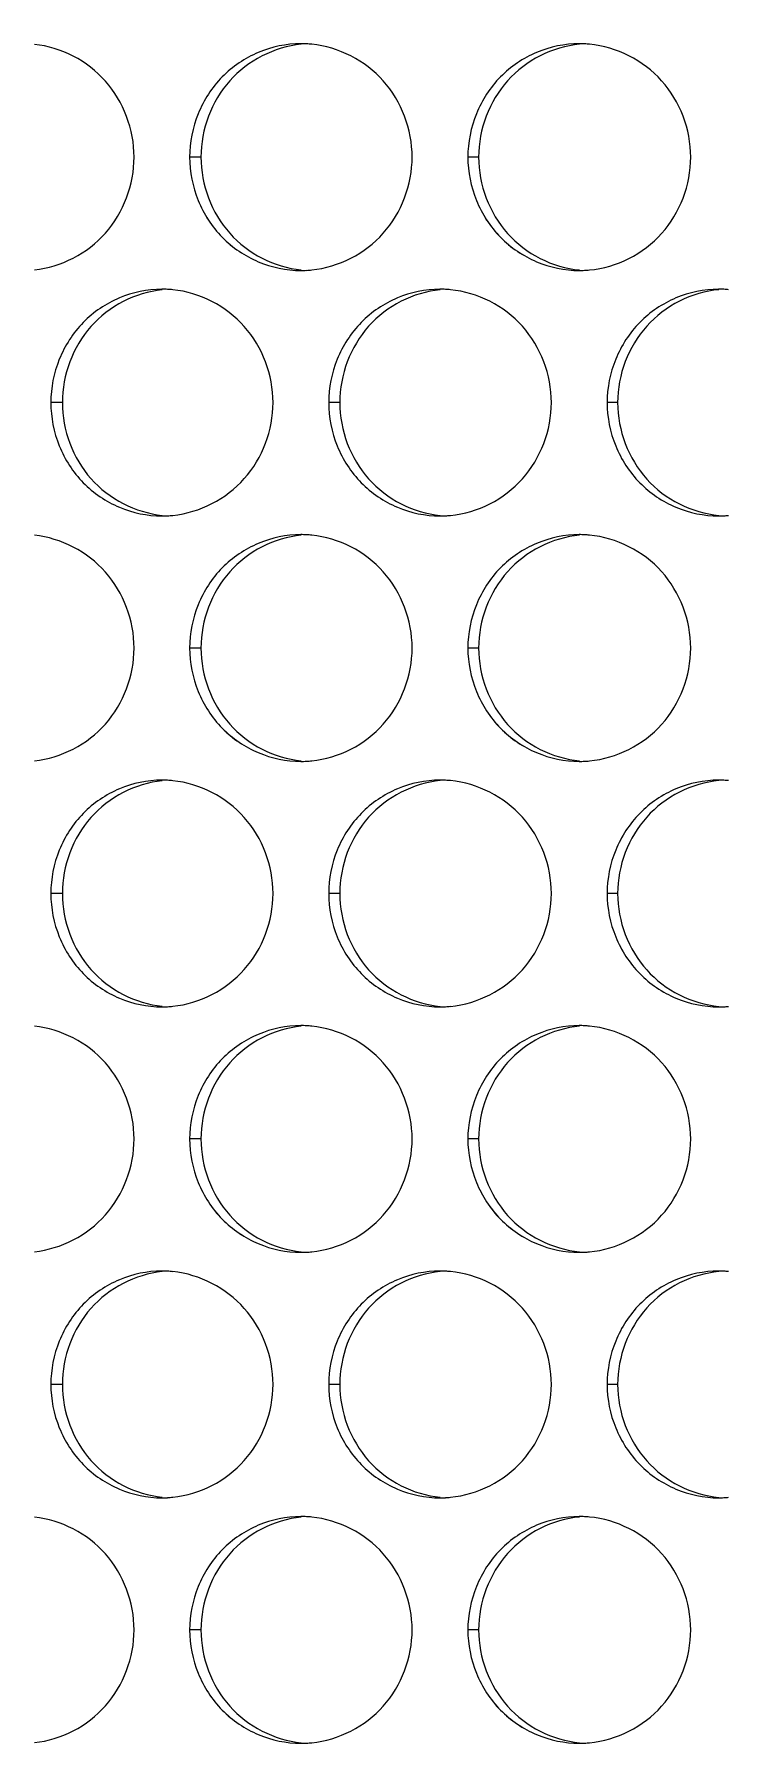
# Model space of a CAD drawing. Header units: millimetres. Extents: x 1177 to 4147, y 93 to 2194.
# Drawn here: x 1648.75 to 1667.14, y 1745.56 to 1791.03 of the extents above; entities that cross this region are included whole.
import ezdxf

# ---------------------------------------------------------------- set-up
doc = ezdxf.new("R2010")
doc.units = ezdxf.units.MM
doc.header["$LTSCALE"] = 0.1
doc.layers.get('0').update_dxf_attribs({"lineweight": 13})
doc.layers.add('标注', color=251, linetype='Continuous', lineweight=9)

msp = doc.modelspace()

# ---------------------------------------------------------------- linework, layer by layer
for radius, start, end in [(196.75, 204.56225, 43.01001), (177.334, 204.90538, 48.55999), (177.047, 204.9052, 48.6494), (168.077, 204.78787, 51.55568), (165.455, 204.70676, 52.44821)]:
    msp.add_arc((1812.49, 1686.895), radius, start, end)
at = {"layer": '标注'}
for p, q in [((1653.166, 1787.779), (1652.866, 1787.779)), ((1653.166, 1787.779), (1652.866, 1787.779)), ((1660.517, 1787.779), (1660.231, 1787.779)), ((1660.517, 1787.779), (1660.231, 1787.779)), ((1649.495, 1781.284), (1649.189, 1781.284)), ((1656.84, 1781.284), (1656.547, 1781.284)), ((1664.198, 1781.284), (1663.919, 1781.284)), ((1653.166, 1774.789), (1652.866, 1774.789)), ((1653.166, 1774.789), (1652.866, 1774.789)), ((1660.517, 1774.789), (1660.231, 1774.789)), ((1660.517, 1774.789), (1660.231, 1774.789)), ((1649.495, 1768.294), (1649.189, 1768.294)), ((1656.84, 1768.294), (1656.547, 1768.294)), ((1664.198, 1768.294), (1663.919, 1768.294)), ((1653.166, 1761.799), (1652.866, 1761.799)), ((1653.166, 1761.799), (1652.866, 1761.799)), ((1660.517, 1761.799), (1660.231, 1761.799)), ((1660.517, 1761.799), (1660.231, 1761.799)), ((1649.495, 1755.303), (1649.189, 1755.303)), ((1656.84, 1755.303), (1656.547, 1755.303)), ((1664.198, 1755.303), (1663.919, 1755.303)), ((1653.166, 1748.808), (1652.866, 1748.808)), ((1653.166, 1748.808), (1652.866, 1748.808)), ((1660.517, 1748.808), (1660.231, 1748.808)), ((1660.517, 1748.808), (1660.231, 1748.808))]:
    msp.add_line(p, q, dxfattribs=at)
for centre, radius, start, end in [((1655.81, 1788.021), 2.758, 86.9087, 89.9949), ((1655.81, 1788.021), 2.758, 86.9087, 89.9949), ((1655.807, 1787.972), 2.808, 84.085, 86.9091), ((1655.807, 1787.972), 2.808, 84.085, 86.9091), ((1663.181, 1788.012), 2.767, 87.065, 89.9954), ((1663.181, 1788.012), 2.767, 87.065, 89.9954), ((1663.178, 1787.965), 2.814, 84.382, 87.0654), ((1663.178, 1787.965), 2.814, 84.382, 87.0654), ((1655.81, 1787.538), 2.758, 270.0051, 273.0913), ((1655.81, 1787.538), 2.758, 270.0051, 273.0913), ((1655.807, 1787.587), 2.808, 273.0909, 275.915), ((1655.807, 1787.587), 2.808, 273.0909, 275.915), ((1663.181, 1787.547), 2.767, 270.0046, 272.935), ((1663.181, 1787.547), 2.767, 270.0046, 272.935), ((1663.178, 1787.594), 2.814, 272.9346, 275.618), ((1663.178, 1787.594), 2.814, 272.9346, 275.618), ((1652.13, 1781.53), 2.754, 86.83, 89.9946), ((1652.127, 1781.48), 2.804, 83.9356, 86.8305), ((1659.494, 1781.521), 2.763, 86.987, 89.9951), ((1659.491, 1781.473), 2.811, 84.2338, 86.9874), ((1666.871, 1781.513), 2.771, 87.1426, 89.9956), ((1666.869, 1781.467), 2.817, 84.5296, 87.143), ((1652.13, 1781.038), 2.754, 270.0054, 273.17), ((1652.127, 1781.088), 2.804, 273.1695, 276.0644), ((1659.494, 1781.047), 2.763, 270.0049, 273.013), ((1659.491, 1781.095), 2.811, 273.0126, 275.7662), ((1666.871, 1781.056), 2.771, 270.0044, 272.8574), ((1666.869, 1781.102), 2.817, 272.857, 275.4704), ((1655.81, 1775.031), 2.758, 86.9087, 89.9949), ((1655.81, 1775.031), 2.758, 86.9087, 89.9949), ((1655.807, 1774.981), 2.808, 84.085, 86.9091), ((1655.807, 1774.981), 2.808, 84.085, 86.9091), ((1663.181, 1775.022), 2.767, 87.065, 89.9954), ((1663.181, 1775.022), 2.767, 87.065, 89.9954), ((1663.178, 1774.975), 2.814, 84.382, 87.0654), ((1663.178, 1774.975), 2.814, 84.382, 87.0654), ((1655.81, 1774.547), 2.758, 270.0051, 273.0913), ((1655.81, 1774.547), 2.758, 270.0051, 273.0913), ((1655.807, 1774.597), 2.808, 273.0909, 275.915), ((1655.807, 1774.597), 2.808, 273.0909, 275.915), ((1663.181, 1774.556), 2.767, 270.0046, 272.935), ((1663.181, 1774.556), 2.767, 270.0046, 272.935), ((1663.178, 1774.603), 2.814, 272.9346, 275.618), ((1663.178, 1774.603), 2.814, 272.9346, 275.618), ((1652.13, 1768.54), 2.754, 86.83, 89.9946), ((1652.127, 1768.49), 2.804, 83.9356, 86.8305), ((1659.494, 1768.531), 2.763, 86.987, 89.9951), ((1659.491, 1768.483), 2.811, 84.2338, 86.9874), ((1666.871, 1768.522), 2.771, 87.1426, 89.9956), ((1666.869, 1768.476), 2.817, 84.5296, 87.143), ((1652.13, 1768.048), 2.754, 270.0054, 273.17), ((1652.127, 1768.098), 2.804, 273.1695, 276.0644), ((1659.494, 1768.057), 2.763, 270.0049, 273.013), ((1659.491, 1768.105), 2.811, 273.0126, 275.7662), ((1666.871, 1768.065), 2.771, 270.0044, 272.8574), ((1666.869, 1768.111), 2.817, 272.857, 275.4704), ((1655.81, 1762.04), 2.758, 86.9087, 89.9949), ((1655.81, 1762.04), 2.758, 86.9087, 89.9949), ((1655.807, 1761.991), 2.808, 84.085, 86.9091), ((1655.807, 1761.991), 2.808, 84.085, 86.9091), ((1663.181, 1762.031), 2.767, 87.065, 89.9954), ((1663.181, 1762.031), 2.767, 87.065, 89.9954), ((1663.178, 1761.984), 2.814, 84.382, 87.0654), ((1663.178, 1761.984), 2.814, 84.382, 87.0654), ((1655.81, 1761.557), 2.758, 270.0051, 273.0913), ((1655.81, 1761.557), 2.758, 270.0051, 273.0913), ((1655.807, 1761.606), 2.808, 273.0909, 275.915), ((1655.807, 1761.606), 2.808, 273.0909, 275.915), ((1663.181, 1761.566), 2.767, 270.0046, 272.935), ((1663.181, 1761.566), 2.767, 270.0046, 272.935), ((1663.178, 1761.613), 2.814, 272.9346, 275.618), ((1663.178, 1761.613), 2.814, 272.9346, 275.618), ((1652.13, 1755.55), 2.754, 86.83, 89.9946), ((1652.127, 1755.499), 2.804, 83.9356, 86.8305), ((1659.494, 1755.541), 2.763, 86.987, 89.9951), ((1659.491, 1755.492), 2.811, 84.2338, 86.9874), ((1666.871, 1755.532), 2.771, 87.1426, 89.9956), ((1666.869, 1755.486), 2.817, 84.5296, 87.143), ((1652.13, 1755.057), 2.754, 270.0054, 273.17), ((1652.127, 1755.108), 2.804, 273.1695, 276.0644), ((1659.494, 1755.066), 2.763, 270.0049, 273.013), ((1659.491, 1755.115), 2.811, 273.0126, 275.7662), ((1666.871, 1755.075), 2.771, 270.0044, 272.8574), ((1666.869, 1755.121), 2.817, 272.857, 275.4704), ((1655.81, 1749.05), 2.758, 86.9087, 89.9949), ((1655.81, 1749.05), 2.758, 86.9087, 89.9949), ((1655.807, 1749), 2.808, 84.085, 86.9091), ((1655.807, 1749), 2.808, 84.085, 86.9091), ((1663.181, 1749.041), 2.767, 87.065, 89.9954), ((1663.181, 1749.041), 2.767, 87.065, 89.9954), ((1663.178, 1748.994), 2.814, 84.382, 87.0654), ((1663.178, 1748.994), 2.814, 84.382, 87.0654), ((1655.81, 1748.567), 2.758, 270.0051, 273.0913), ((1655.81, 1748.567), 2.758, 270.0051, 273.0913), ((1655.807, 1748.616), 2.808, 273.0909, 275.915), ((1655.807, 1748.616), 2.808, 273.0909, 275.915), ((1663.181, 1748.575), 2.767, 270.0046, 272.935), ((1663.181, 1748.575), 2.767, 270.0046, 272.935), ((1663.178, 1748.623), 2.814, 272.9346, 275.618), ((1663.178, 1748.623), 2.814, 272.9346, 275.618)]:
    msp.add_arc(centre, radius, start, end, dxfattribs=at)
msp.add_spline([(2027.49, 1819.182), (1864.296, 1806.369), (1766.772, 1737.15), (1658.757, 1615.796), (1597.49, 1595.163)], degree=3, dxfattribs=at)
for points, knots in [([(1651.395, 1787.779), (1651.395, 1788.144), (1651.256, 1788.877), (1650.69, 1789.833), (1649.815, 1790.509), (1649.11, 1790.724), (1648.754, 1790.763)], [0, 0, 0, 0, 0.252265, 0.503165, 0.752101, 1, 1, 1, 1]), ([(1651.395, 1787.779), (1651.395, 1788.144), (1651.256, 1788.877), (1650.69, 1789.833), (1649.815, 1790.509), (1649.11, 1790.724), (1648.754, 1790.763)], [0, 0, 0, 0, 0.252265, 0.503165, 0.752101, 1, 1, 1, 1]), ([(1655.818, 1790.764), (1655.46, 1790.727), (1654.752, 1790.515), (1653.873, 1789.839), (1653.305, 1788.88), (1653.166, 1788.145), (1653.166, 1787.779)], [0, 0, 0, 0, 0.247878, 0.496764, 0.747659, 1, 1, 1, 1]), ([(1655.818, 1790.764), (1655.46, 1790.727), (1654.752, 1790.515), (1653.873, 1789.839), (1653.305, 1788.88), (1653.166, 1788.145), (1653.166, 1787.779)], [0, 0, 0, 0, 0.247878, 0.496764, 0.747659, 1, 1, 1, 1]), ([(1658.757, 1787.779), (1658.757, 1788.145), (1658.617, 1788.881), (1658.047, 1789.839), (1657.165, 1790.515), (1656.455, 1790.727), (1656.097, 1790.764)], [0, 0, 0, 0, 0.25207, 0.502874, 0.751892, 1, 1, 1, 1]), ([(1658.757, 1787.779), (1658.757, 1788.145), (1658.617, 1788.881), (1658.047, 1789.839), (1657.165, 1790.515), (1656.455, 1790.727), (1656.097, 1790.764)], [0, 0, 0, 0, 0.25207, 0.502874, 0.751892, 1, 1, 1, 1]), ([(1663.188, 1790.766), (1662.829, 1790.73), (1662.116, 1790.52), (1661.23, 1789.845), (1660.657, 1788.884), (1660.517, 1788.147), (1660.517, 1787.779)], [0, 0, 0, 0, 0.248078, 0.497046, 0.747849, 1, 1, 1, 1]), ([(1663.188, 1790.766), (1662.829, 1790.73), (1662.116, 1790.52), (1661.23, 1789.845), (1660.657, 1788.884), (1660.517, 1788.147), (1660.517, 1787.779)], [0, 0, 0, 0, 0.248078, 0.497046, 0.747849, 1, 1, 1, 1]), ([(1666.133, 1787.779), (1666.133, 1788.147), (1665.992, 1788.885), (1665.417, 1789.845), (1664.528, 1790.52), (1663.814, 1790.731), (1663.454, 1790.766)], [0, 0, 0, 0, 0.251882, 0.502594, 0.751694, 1, 1, 1, 1]), ([(1666.133, 1787.779), (1666.133, 1788.147), (1665.992, 1788.885), (1665.417, 1789.845), (1664.528, 1790.52), (1663.814, 1790.731), (1663.454, 1790.766)], [0, 0, 0, 0, 0.251882, 0.502594, 0.751694, 1, 1, 1, 1]), ([(1648.754, 1784.796), (1649.11, 1784.835), (1649.815, 1785.049), (1650.69, 1785.725), (1651.256, 1786.682), (1651.395, 1787.415), (1651.395, 1787.779)], [0, 0, 0, 0, 0.247899, 0.496835, 0.747735, 1, 1, 1, 1]), ([(1648.754, 1784.796), (1649.11, 1784.835), (1649.815, 1785.049), (1650.69, 1785.725), (1651.256, 1786.682), (1651.395, 1787.415), (1651.395, 1787.779)], [0, 0, 0, 0, 0.247899, 0.496835, 0.747735, 1, 1, 1, 1]), ([(1653.166, 1787.779), (1653.166, 1787.413), (1653.305, 1786.679), (1653.873, 1785.72), (1654.752, 1785.044), (1655.46, 1784.831), (1655.818, 1784.794)], [0, 0, 0, 0, 0.252341, 0.503236, 0.752122, 1, 1, 1, 1]), ([(1653.166, 1787.779), (1653.166, 1787.413), (1653.305, 1786.679), (1653.873, 1785.72), (1654.752, 1785.044), (1655.46, 1784.831), (1655.818, 1784.794)], [0, 0, 0, 0, 0.252341, 0.503236, 0.752122, 1, 1, 1, 1]), ([(1656.097, 1784.794), (1656.455, 1784.831), (1657.165, 1785.044), (1658.047, 1785.719), (1658.617, 1786.678), (1658.757, 1787.413), (1658.757, 1787.779)], [0, 0, 0, 0, 0.248108, 0.497126, 0.74793, 1, 1, 1, 1]), ([(1656.097, 1784.794), (1656.455, 1784.831), (1657.165, 1785.044), (1658.047, 1785.719), (1658.617, 1786.678), (1658.757, 1787.413), (1658.757, 1787.779)], [0, 0, 0, 0, 0.248108, 0.497126, 0.74793, 1, 1, 1, 1]), ([(1660.517, 1787.779), (1660.517, 1787.412), (1660.657, 1786.675), (1661.23, 1785.714), (1662.116, 1785.039), (1662.829, 1784.828), (1663.188, 1784.793)], [0, 0, 0, 0, 0.252151, 0.502954, 0.751922, 1, 1, 1, 1]), ([(1660.517, 1787.779), (1660.517, 1787.412), (1660.657, 1786.675), (1661.23, 1785.714), (1662.116, 1785.039), (1662.829, 1784.828), (1663.188, 1784.793)], [0, 0, 0, 0, 0.252151, 0.502954, 0.751922, 1, 1, 1, 1]), ([(1663.454, 1784.793), (1663.814, 1784.828), (1664.528, 1785.038), (1665.417, 1785.713), (1665.992, 1786.674), (1666.133, 1787.412), (1666.133, 1787.779)], [0, 0, 0, 0, 0.248306, 0.497406, 0.748118, 1, 1, 1, 1]), ([(1663.454, 1784.793), (1663.814, 1784.828), (1664.528, 1785.038), (1665.417, 1785.713), (1665.992, 1786.674), (1666.133, 1787.412), (1666.133, 1787.779)], [0, 0, 0, 0, 0.248306, 0.497406, 0.748118, 1, 1, 1, 1]), ([(1653.093, 1786.632), (1653.239, 1786.273), (1653.668, 1785.603), (1654.33, 1785.161), (1654.684, 1785.011)], [0, 0, 0, 0, 0.501671, 1, 1, 1, 1]), ([(1660.459, 1786.632), (1660.605, 1786.273), (1661.035, 1785.603), (1661.698, 1785.161), (1662.053, 1785.011)], [0, 0, 0, 0, 0.501492, 1, 1, 1, 1]), ([(1652.138, 1784.269), (1651.781, 1784.23), (1651.075, 1784.017), (1650.199, 1783.341), (1649.633, 1782.383), (1649.495, 1781.65), (1649.495, 1781.284)], [0, 0, 0, 0, 0.247774, 0.496618, 0.747561, 1, 1, 1, 1]), ([(1655.074, 1781.284), (1655.074, 1781.65), (1654.935, 1782.384), (1654.367, 1783.341), (1653.488, 1784.017), (1652.781, 1784.231), (1652.423, 1784.269)], [0, 0, 0, 0, 0.252166, 0.503018, 0.751995, 1, 1, 1, 1]), ([(1659.501, 1784.27), (1659.143, 1784.234), (1658.433, 1784.022), (1657.55, 1783.347), (1656.979, 1782.387), (1656.84, 1781.651), (1656.84, 1781.284)], [0, 0, 0, 0, 0.247979, 0.496907, 0.747755, 1, 1, 1, 1]), ([(1662.443, 1781.284), (1662.443, 1781.651), (1662.303, 1782.387), (1661.73, 1783.347), (1660.845, 1784.022), (1660.133, 1784.234), (1659.774, 1784.27)], [0, 0, 0, 0, 0.251975, 0.502732, 0.751792, 1, 1, 1, 1]), ([(1666.878, 1784.271), (1666.518, 1784.237), (1665.803, 1784.027), (1664.914, 1783.353), (1664.338, 1782.391), (1664.198, 1781.652), (1664.198, 1781.284)], [0, 0, 0, 0, 0.248174, 0.497183, 0.747941, 1, 1, 1, 1]), ([(1649.495, 1781.284), (1649.495, 1780.919), (1649.633, 1780.185), (1650.199, 1779.228), (1651.075, 1778.552), (1651.781, 1778.338), (1652.138, 1778.3)], [0, 0, 0, 0, 0.252439, 0.503382, 0.752226, 1, 1, 1, 1]), ([(1652.423, 1778.3), (1652.781, 1778.338), (1653.488, 1778.551), (1654.367, 1779.227), (1654.935, 1780.185), (1655.074, 1780.919), (1655.074, 1781.284)], [0, 0, 0, 0, 0.248005, 0.496982, 0.747834, 1, 1, 1, 1]), ([(1656.84, 1781.284), (1656.84, 1780.918), (1656.979, 1780.181), (1657.55, 1779.222), (1658.433, 1778.546), (1659.143, 1778.335), (1659.501, 1778.298)], [0, 0, 0, 0, 0.252245, 0.503093, 0.752021, 1, 1, 1, 1]), ([(1659.774, 1778.298), (1660.133, 1778.335), (1660.845, 1778.546), (1661.73, 1779.221), (1662.303, 1780.181), (1662.443, 1780.918), (1662.443, 1781.284)], [0, 0, 0, 0, 0.248208, 0.497268, 0.748025, 1, 1, 1, 1]), ([(1664.198, 1781.284), (1664.198, 1780.916), (1664.338, 1780.178), (1664.914, 1779.216), (1665.803, 1778.541), (1666.518, 1778.332), (1666.878, 1778.297)], [0, 0, 0, 0, 0.252059, 0.502817, 0.751826, 1, 1, 1, 1]), ([(1651.395, 1774.789), (1651.395, 1775.154), (1651.256, 1775.887), (1650.69, 1776.843), (1649.815, 1777.519), (1649.11, 1777.734), (1648.754, 1777.773)], [0, 0, 0, 0, 0.252265, 0.503165, 0.752101, 1, 1, 1, 1]), ([(1651.395, 1774.789), (1651.395, 1775.154), (1651.256, 1775.887), (1650.69, 1776.843), (1649.815, 1777.519), (1649.11, 1777.734), (1648.754, 1777.773)], [0, 0, 0, 0, 0.252265, 0.503165, 0.752101, 1, 1, 1, 1]), ([(1655.818, 1777.774), (1655.46, 1777.737), (1654.752, 1777.524), (1653.873, 1776.848), (1653.305, 1775.89), (1653.166, 1775.155), (1653.166, 1774.789)], [0, 0, 0, 0, 0.247878, 0.496764, 0.747659, 1, 1, 1, 1]), ([(1655.818, 1777.774), (1655.46, 1777.737), (1654.752, 1777.524), (1653.873, 1776.848), (1653.305, 1775.89), (1653.166, 1775.155), (1653.166, 1774.789)], [0, 0, 0, 0, 0.247878, 0.496764, 0.747659, 1, 1, 1, 1]), ([(1658.757, 1774.789), (1658.757, 1775.155), (1658.617, 1775.89), (1658.047, 1776.849), (1657.165, 1777.524), (1656.455, 1777.737), (1656.097, 1777.774)], [0, 0, 0, 0, 0.25207, 0.502874, 0.751892, 1, 1, 1, 1]), ([(1658.757, 1774.789), (1658.757, 1775.155), (1658.617, 1775.89), (1658.047, 1776.849), (1657.165, 1777.524), (1656.455, 1777.737), (1656.097, 1777.774)], [0, 0, 0, 0, 0.25207, 0.502874, 0.751892, 1, 1, 1, 1]), ([(1663.188, 1777.775), (1662.829, 1777.74), (1662.116, 1777.53), (1661.23, 1776.854), (1660.657, 1775.894), (1660.517, 1775.156), (1660.517, 1774.789)], [0, 0, 0, 0, 0.248078, 0.497046, 0.747849, 1, 1, 1, 1]), ([(1663.188, 1777.775), (1662.829, 1777.74), (1662.116, 1777.53), (1661.23, 1776.854), (1660.657, 1775.894), (1660.517, 1775.156), (1660.517, 1774.789)], [0, 0, 0, 0, 0.248078, 0.497046, 0.747849, 1, 1, 1, 1]), ([(1666.133, 1774.789), (1666.133, 1775.156), (1665.992, 1775.894), (1665.417, 1776.855), (1664.528, 1777.53), (1663.814, 1777.74), (1663.454, 1777.776)], [0, 0, 0, 0, 0.251882, 0.502594, 0.751694, 1, 1, 1, 1]), ([(1666.133, 1774.789), (1666.133, 1775.156), (1665.992, 1775.894), (1665.417, 1776.855), (1664.528, 1777.53), (1663.814, 1777.74), (1663.454, 1777.776)], [0, 0, 0, 0, 0.251882, 0.502594, 0.751694, 1, 1, 1, 1]), ([(1648.754, 1771.805), (1649.11, 1771.844), (1649.815, 1772.059), (1650.69, 1772.735), (1651.256, 1773.691), (1651.395, 1774.424), (1651.395, 1774.789)], [0, 0, 0, 0, 0.247899, 0.496835, 0.747735, 1, 1, 1, 1]), ([(1648.754, 1771.805), (1649.11, 1771.844), (1649.815, 1772.059), (1650.69, 1772.735), (1651.256, 1773.691), (1651.395, 1774.424), (1651.395, 1774.789)], [0, 0, 0, 0, 0.247899, 0.496835, 0.747735, 1, 1, 1, 1]), ([(1653.166, 1774.789), (1653.166, 1774.423), (1653.305, 1773.688), (1653.873, 1772.73), (1654.752, 1772.054), (1655.46, 1771.841), (1655.818, 1771.804)], [0, 0, 0, 0, 0.252341, 0.503236, 0.752122, 1, 1, 1, 1]), ([(1653.166, 1774.789), (1653.166, 1774.423), (1653.305, 1773.688), (1653.873, 1772.73), (1654.752, 1772.054), (1655.46, 1771.841), (1655.818, 1771.804)], [0, 0, 0, 0, 0.252341, 0.503236, 0.752122, 1, 1, 1, 1]), ([(1656.097, 1771.804), (1656.455, 1771.841), (1657.165, 1772.054), (1658.047, 1772.729), (1658.617, 1773.688), (1658.757, 1774.423), (1658.757, 1774.789)], [0, 0, 0, 0, 0.248108, 0.497126, 0.74793, 1, 1, 1, 1]), ([(1656.097, 1771.804), (1656.455, 1771.841), (1657.165, 1772.054), (1658.047, 1772.729), (1658.617, 1773.688), (1658.757, 1774.423), (1658.757, 1774.789)], [0, 0, 0, 0, 0.248108, 0.497126, 0.74793, 1, 1, 1, 1]), ([(1660.517, 1774.789), (1660.517, 1774.422), (1660.657, 1773.684), (1661.23, 1772.724), (1662.116, 1772.048), (1662.829, 1771.838), (1663.188, 1771.803)], [0, 0, 0, 0, 0.252151, 0.502954, 0.751922, 1, 1, 1, 1]), ([(1660.517, 1774.789), (1660.517, 1774.422), (1660.657, 1773.684), (1661.23, 1772.724), (1662.116, 1772.048), (1662.829, 1771.838), (1663.188, 1771.803)], [0, 0, 0, 0, 0.252151, 0.502954, 0.751922, 1, 1, 1, 1]), ([(1663.454, 1771.802), (1663.814, 1771.838), (1664.528, 1772.048), (1665.417, 1772.723), (1665.992, 1773.684), (1666.133, 1774.422), (1666.133, 1774.789)], [0, 0, 0, 0, 0.248306, 0.497406, 0.748118, 1, 1, 1, 1]), ([(1663.454, 1771.802), (1663.814, 1771.838), (1664.528, 1772.048), (1665.417, 1772.723), (1665.992, 1773.684), (1666.133, 1774.422), (1666.133, 1774.789)], [0, 0, 0, 0, 0.248306, 0.497406, 0.748118, 1, 1, 1, 1]), ([(1653.093, 1773.642), (1653.239, 1773.283), (1653.668, 1772.613), (1654.33, 1772.17), (1654.684, 1772.021)], [0, 0, 0, 0, 0.501671, 1, 1, 1, 1]), ([(1660.459, 1773.642), (1660.605, 1773.283), (1661.035, 1772.612), (1661.698, 1772.17), (1662.053, 1772.021)], [0, 0, 0, 0, 0.501492, 1, 1, 1, 1]), ([(1652.138, 1771.278), (1651.781, 1771.24), (1651.075, 1771.026), (1650.199, 1770.35), (1649.633, 1769.393), (1649.495, 1768.659), (1649.495, 1768.294)], [0, 0, 0, 0, 0.247774, 0.496618, 0.747561, 1, 1, 1, 1]), ([(1655.074, 1768.294), (1655.074, 1768.659), (1654.935, 1769.393), (1654.367, 1770.351), (1653.488, 1771.027), (1652.781, 1771.24), (1652.423, 1771.278)], [0, 0, 0, 0, 0.252166, 0.503018, 0.751995, 1, 1, 1, 1]), ([(1659.501, 1771.28), (1659.143, 1771.243), (1658.433, 1771.032), (1657.55, 1770.356), (1656.979, 1769.397), (1656.84, 1768.66), (1656.84, 1768.294)], [0, 0, 0, 0, 0.247979, 0.496907, 0.747755, 1, 1, 1, 1]), ([(1662.443, 1768.294), (1662.443, 1768.66), (1662.303, 1769.397), (1661.73, 1770.357), (1660.845, 1771.032), (1660.133, 1771.243), (1659.774, 1771.28)], [0, 0, 0, 0, 0.251975, 0.502732, 0.751792, 1, 1, 1, 1]), ([(1666.878, 1771.281), (1666.518, 1771.246), (1665.803, 1771.037), (1664.914, 1770.362), (1664.338, 1769.4), (1664.198, 1768.662), (1664.198, 1768.294)], [0, 0, 0, 0, 0.248174, 0.497183, 0.747941, 1, 1, 1, 1]), ([(1649.495, 1768.294), (1649.495, 1767.928), (1649.633, 1767.195), (1650.199, 1766.237), (1651.075, 1765.561), (1651.781, 1765.348), (1652.138, 1765.309)], [0, 0, 0, 0, 0.252439, 0.503382, 0.752226, 1, 1, 1, 1]), ([(1652.423, 1765.309), (1652.781, 1765.347), (1653.488, 1765.561), (1654.367, 1766.237), (1654.935, 1767.194), (1655.074, 1767.928), (1655.074, 1768.294)], [0, 0, 0, 0, 0.248005, 0.496982, 0.747834, 1, 1, 1, 1]), ([(1656.84, 1768.294), (1656.84, 1767.927), (1656.979, 1767.191), (1657.55, 1766.231), (1658.433, 1765.556), (1659.143, 1765.344), (1659.501, 1765.308)], [0, 0, 0, 0, 0.252245, 0.503093, 0.752021, 1, 1, 1, 1]), ([(1659.774, 1765.308), (1660.133, 1765.344), (1660.845, 1765.556), (1661.73, 1766.231), (1662.303, 1767.191), (1662.443, 1767.927), (1662.443, 1768.294)], [0, 0, 0, 0, 0.248208, 0.497268, 0.748025, 1, 1, 1, 1]), ([(1664.198, 1768.294), (1664.198, 1767.926), (1664.338, 1767.187), (1664.914, 1766.225), (1665.803, 1765.551), (1666.518, 1765.341), (1666.878, 1765.307)], [0, 0, 0, 0, 0.252059, 0.502817, 0.751826, 1, 1, 1, 1]), ([(1651.395, 1761.799), (1651.395, 1762.163), (1651.256, 1762.896), (1650.69, 1763.853), (1649.815, 1764.529), (1649.11, 1764.743), (1648.754, 1764.782)], [0, 0, 0, 0, 0.252265, 0.503165, 0.752101, 1, 1, 1, 1]), ([(1651.395, 1761.799), (1651.395, 1762.163), (1651.256, 1762.896), (1650.69, 1763.853), (1649.815, 1764.529), (1649.11, 1764.743), (1648.754, 1764.782)], [0, 0, 0, 0, 0.252265, 0.503165, 0.752101, 1, 1, 1, 1]), ([(1655.818, 1764.784), (1655.46, 1764.747), (1654.752, 1764.534), (1653.873, 1763.858), (1653.305, 1762.899), (1653.166, 1762.165), (1653.166, 1761.799)], [0, 0, 0, 0, 0.247878, 0.496764, 0.747659, 1, 1, 1, 1]), ([(1655.818, 1764.784), (1655.46, 1764.747), (1654.752, 1764.534), (1653.873, 1763.858), (1653.305, 1762.899), (1653.166, 1762.165), (1653.166, 1761.799)], [0, 0, 0, 0, 0.247878, 0.496764, 0.747659, 1, 1, 1, 1]), ([(1658.757, 1761.799), (1658.757, 1762.165), (1658.617, 1762.9), (1658.047, 1763.859), (1657.165, 1764.534), (1656.455, 1764.747), (1656.097, 1764.784)], [0, 0, 0, 0, 0.25207, 0.502874, 0.751892, 1, 1, 1, 1]), ([(1658.757, 1761.799), (1658.757, 1762.165), (1658.617, 1762.9), (1658.047, 1763.859), (1657.165, 1764.534), (1656.455, 1764.747), (1656.097, 1764.784)], [0, 0, 0, 0, 0.25207, 0.502874, 0.751892, 1, 1, 1, 1]), ([(1663.188, 1764.785), (1662.829, 1764.75), (1662.116, 1764.539), (1661.23, 1763.864), (1660.657, 1762.903), (1660.517, 1762.166), (1660.517, 1761.799)], [0, 0, 0, 0, 0.248078, 0.497046, 0.747849, 1, 1, 1, 1]), ([(1663.188, 1764.785), (1662.829, 1764.75), (1662.116, 1764.539), (1661.23, 1763.864), (1660.657, 1762.903), (1660.517, 1762.166), (1660.517, 1761.799)], [0, 0, 0, 0, 0.248078, 0.497046, 0.747849, 1, 1, 1, 1]), ([(1666.133, 1761.799), (1666.133, 1762.166), (1665.992, 1762.904), (1665.417, 1763.865), (1664.528, 1764.54), (1663.814, 1764.75), (1663.454, 1764.785)], [0, 0, 0, 0, 0.251882, 0.502594, 0.751694, 1, 1, 1, 1]), ([(1666.133, 1761.799), (1666.133, 1762.166), (1665.992, 1762.904), (1665.417, 1763.865), (1664.528, 1764.54), (1663.814, 1764.75), (1663.454, 1764.785)], [0, 0, 0, 0, 0.251882, 0.502594, 0.751694, 1, 1, 1, 1]), ([(1648.754, 1758.815), (1649.11, 1758.854), (1649.815, 1759.069), (1650.69, 1759.745), (1651.256, 1760.701), (1651.395, 1761.434), (1651.395, 1761.799)], [0, 0, 0, 0, 0.247899, 0.496835, 0.747735, 1, 1, 1, 1]), ([(1648.754, 1758.815), (1649.11, 1758.854), (1649.815, 1759.069), (1650.69, 1759.745), (1651.256, 1760.701), (1651.395, 1761.434), (1651.395, 1761.799)], [0, 0, 0, 0, 0.247899, 0.496835, 0.747735, 1, 1, 1, 1]), ([(1653.166, 1761.799), (1653.166, 1761.433), (1653.305, 1760.698), (1653.873, 1759.739), (1654.752, 1759.063), (1655.46, 1758.851), (1655.818, 1758.814)], [0, 0, 0, 0, 0.252341, 0.503236, 0.752122, 1, 1, 1, 1]), ([(1653.166, 1761.799), (1653.166, 1761.433), (1653.305, 1760.698), (1653.873, 1759.739), (1654.752, 1759.063), (1655.46, 1758.851), (1655.818, 1758.814)], [0, 0, 0, 0, 0.252341, 0.503236, 0.752122, 1, 1, 1, 1]), ([(1656.097, 1758.813), (1656.455, 1758.851), (1657.165, 1759.063), (1658.047, 1759.739), (1658.617, 1760.697), (1658.757, 1761.433), (1658.757, 1761.799)], [0, 0, 0, 0, 0.248108, 0.497126, 0.74793, 1, 1, 1, 1]), ([(1656.097, 1758.813), (1656.455, 1758.851), (1657.165, 1759.063), (1658.047, 1759.739), (1658.617, 1760.697), (1658.757, 1761.433), (1658.757, 1761.799)], [0, 0, 0, 0, 0.248108, 0.497126, 0.74793, 1, 1, 1, 1]), ([(1660.517, 1761.799), (1660.517, 1761.431), (1660.657, 1760.694), (1661.23, 1759.733), (1662.116, 1759.058), (1662.829, 1758.848), (1663.188, 1758.812)], [0, 0, 0, 0, 0.252151, 0.502954, 0.751922, 1, 1, 1, 1]), ([(1660.517, 1761.799), (1660.517, 1761.431), (1660.657, 1760.694), (1661.23, 1759.733), (1662.116, 1759.058), (1662.829, 1758.848), (1663.188, 1758.812)], [0, 0, 0, 0, 0.252151, 0.502954, 0.751922, 1, 1, 1, 1]), ([(1663.454, 1758.812), (1663.814, 1758.847), (1664.528, 1759.058), (1665.417, 1759.733), (1665.992, 1760.693), (1666.133, 1761.431), (1666.133, 1761.799)], [0, 0, 0, 0, 0.248306, 0.497406, 0.748118, 1, 1, 1, 1]), ([(1663.454, 1758.812), (1663.814, 1758.847), (1664.528, 1759.058), (1665.417, 1759.733), (1665.992, 1760.693), (1666.133, 1761.431), (1666.133, 1761.799)], [0, 0, 0, 0, 0.248306, 0.497406, 0.748118, 1, 1, 1, 1]), ([(1653.093, 1760.651), (1653.239, 1760.292), (1653.668, 1759.622), (1654.33, 1759.18), (1654.684, 1759.03)], [0, 0, 0, 0, 0.501671, 1, 1, 1, 1]), ([(1660.459, 1760.651), (1660.605, 1760.292), (1661.035, 1759.622), (1661.698, 1759.18), (1662.053, 1759.03)], [0, 0, 0, 0, 0.501492, 1, 1, 1, 1]), ([(1652.138, 1758.288), (1651.781, 1758.25), (1651.075, 1758.036), (1650.199, 1757.36), (1649.633, 1756.402), (1649.495, 1755.669), (1649.495, 1755.303)], [0, 0, 0, 0, 0.247774, 0.496618, 0.747561, 1, 1, 1, 1]), ([(1655.074, 1755.303), (1655.074, 1755.669), (1654.935, 1756.403), (1654.367, 1757.36), (1653.488, 1758.036), (1652.781, 1758.25), (1652.423, 1758.288)], [0, 0, 0, 0, 0.252166, 0.503018, 0.751995, 1, 1, 1, 1]), ([(1659.501, 1758.289), (1659.143, 1758.253), (1658.433, 1758.041), (1657.55, 1757.366), (1656.979, 1756.406), (1656.84, 1755.67), (1656.84, 1755.303)], [0, 0, 0, 0, 0.247979, 0.496907, 0.747755, 1, 1, 1, 1]), ([(1662.443, 1755.303), (1662.443, 1755.67), (1662.303, 1756.407), (1661.73, 1757.366), (1660.845, 1758.042), (1660.133, 1758.253), (1659.774, 1758.289)], [0, 0, 0, 0, 0.251975, 0.502732, 0.751792, 1, 1, 1, 1]), ([(1666.878, 1758.291), (1666.518, 1758.256), (1665.803, 1758.047), (1664.914, 1757.372), (1664.338, 1756.41), (1664.198, 1755.671), (1664.198, 1755.303)], [0, 0, 0, 0, 0.248174, 0.497183, 0.747941, 1, 1, 1, 1]), ([(1649.495, 1755.303), (1649.495, 1754.938), (1649.633, 1754.205), (1650.199, 1753.247), (1651.075, 1752.571), (1651.781, 1752.357), (1652.138, 1752.319)], [0, 0, 0, 0, 0.252439, 0.503382, 0.752226, 1, 1, 1, 1]), ([(1652.423, 1752.319), (1652.781, 1752.357), (1653.488, 1752.571), (1654.367, 1753.246), (1654.935, 1754.204), (1655.074, 1754.938), (1655.074, 1755.303)], [0, 0, 0, 0, 0.248005, 0.496982, 0.747834, 1, 1, 1, 1]), ([(1656.84, 1755.303), (1656.84, 1754.937), (1656.979, 1754.201), (1657.55, 1753.241), (1658.433, 1752.566), (1659.143, 1752.354), (1659.501, 1752.318)], [0, 0, 0, 0, 0.252245, 0.503093, 0.752021, 1, 1, 1, 1]), ([(1659.774, 1752.318), (1660.133, 1752.354), (1660.845, 1752.565), (1661.73, 1753.24), (1662.303, 1754.2), (1662.443, 1754.937), (1662.443, 1755.303)], [0, 0, 0, 0, 0.248208, 0.497268, 0.748025, 1, 1, 1, 1]), ([(1664.198, 1755.303), (1664.198, 1754.936), (1664.338, 1754.197), (1664.914, 1753.235), (1665.803, 1752.56), (1666.518, 1752.351), (1666.878, 1752.316)], [0, 0, 0, 0, 0.252059, 0.502817, 0.751826, 1, 1, 1, 1]), ([(1651.395, 1748.808), (1651.395, 1749.173), (1651.256, 1749.906), (1650.69, 1750.862), (1649.815, 1751.538), (1649.11, 1751.753), (1648.754, 1751.792)], [0, 0, 0, 0, 0.252265, 0.503165, 0.752101, 1, 1, 1, 1]), ([(1651.395, 1748.808), (1651.395, 1749.173), (1651.256, 1749.906), (1650.69, 1750.862), (1649.815, 1751.538), (1649.11, 1751.753), (1648.754, 1751.792)], [0, 0, 0, 0, 0.252265, 0.503165, 0.752101, 1, 1, 1, 1]), ([(1655.818, 1751.793), (1655.46, 1751.756), (1654.752, 1751.543), (1653.873, 1750.868), (1653.305, 1749.909), (1653.166, 1749.174), (1653.166, 1748.808)], [0, 0, 0, 0, 0.247878, 0.496764, 0.747659, 1, 1, 1, 1]), ([(1655.818, 1751.793), (1655.46, 1751.756), (1654.752, 1751.543), (1653.873, 1750.868), (1653.305, 1749.909), (1653.166, 1749.174), (1653.166, 1748.808)], [0, 0, 0, 0, 0.247878, 0.496764, 0.747659, 1, 1, 1, 1]), ([(1658.757, 1748.808), (1658.757, 1749.174), (1658.617, 1749.91), (1658.047, 1750.868), (1657.165, 1751.544), (1656.455, 1751.756), (1656.097, 1751.793)], [0, 0, 0, 0, 0.25207, 0.502874, 0.751892, 1, 1, 1, 1]), ([(1658.757, 1748.808), (1658.757, 1749.174), (1658.617, 1749.91), (1658.047, 1750.868), (1657.165, 1751.544), (1656.455, 1751.756), (1656.097, 1751.793)], [0, 0, 0, 0, 0.25207, 0.502874, 0.751892, 1, 1, 1, 1]), ([(1663.188, 1751.795), (1662.829, 1751.759), (1662.116, 1751.549), (1661.23, 1750.874), (1660.657, 1749.913), (1660.517, 1749.175), (1660.517, 1748.808)], [0, 0, 0, 0, 0.248078, 0.497046, 0.747849, 1, 1, 1, 1]), ([(1663.188, 1751.795), (1662.829, 1751.759), (1662.116, 1751.549), (1661.23, 1750.874), (1660.657, 1749.913), (1660.517, 1749.175), (1660.517, 1748.808)], [0, 0, 0, 0, 0.248078, 0.497046, 0.747849, 1, 1, 1, 1]), ([(1666.133, 1748.808), (1666.133, 1749.175), (1665.992, 1749.913), (1665.417, 1750.874), (1664.528, 1751.549), (1663.814, 1751.759), (1663.454, 1751.795)], [0, 0, 0, 0, 0.251882, 0.502594, 0.751694, 1, 1, 1, 1]), ([(1666.133, 1748.808), (1666.133, 1749.175), (1665.992, 1749.913), (1665.417, 1750.874), (1664.528, 1751.549), (1663.814, 1751.759), (1663.454, 1751.795)], [0, 0, 0, 0, 0.251882, 0.502594, 0.751694, 1, 1, 1, 1]), ([(1648.754, 1745.825), (1649.11, 1745.863), (1649.815, 1746.078), (1650.69, 1746.754), (1651.256, 1747.711), (1651.395, 1748.443), (1651.395, 1748.808)], [0, 0, 0, 0, 0.247899, 0.496835, 0.747735, 1, 1, 1, 1]), ([(1648.754, 1745.825), (1649.11, 1745.863), (1649.815, 1746.078), (1650.69, 1746.754), (1651.256, 1747.711), (1651.395, 1748.443), (1651.395, 1748.808)], [0, 0, 0, 0, 0.247899, 0.496835, 0.747735, 1, 1, 1, 1]), ([(1653.166, 1748.808), (1653.166, 1748.442), (1653.305, 1747.707), (1653.873, 1746.749), (1654.752, 1746.073), (1655.46, 1745.86), (1655.818, 1745.823)], [0, 0, 0, 0, 0.252341, 0.503236, 0.752122, 1, 1, 1, 1]), ([(1653.166, 1748.808), (1653.166, 1748.442), (1653.305, 1747.707), (1653.873, 1746.749), (1654.752, 1746.073), (1655.46, 1745.86), (1655.818, 1745.823)], [0, 0, 0, 0, 0.252341, 0.503236, 0.752122, 1, 1, 1, 1]), ([(1656.097, 1745.823), (1656.455, 1745.86), (1657.165, 1746.073), (1658.047, 1746.748), (1658.617, 1747.707), (1658.757, 1748.442), (1658.757, 1748.808)], [0, 0, 0, 0, 0.248108, 0.497126, 0.74793, 1, 1, 1, 1]), ([(1656.097, 1745.823), (1656.455, 1745.86), (1657.165, 1746.073), (1658.047, 1746.748), (1658.617, 1747.707), (1658.757, 1748.442), (1658.757, 1748.808)], [0, 0, 0, 0, 0.248108, 0.497126, 0.74793, 1, 1, 1, 1]), ([(1660.517, 1748.808), (1660.517, 1748.441), (1660.657, 1747.704), (1661.23, 1746.743), (1662.116, 1746.068), (1662.829, 1745.857), (1663.188, 1745.822)], [0, 0, 0, 0, 0.252151, 0.502954, 0.751922, 1, 1, 1, 1]), ([(1660.517, 1748.808), (1660.517, 1748.441), (1660.657, 1747.704), (1661.23, 1746.743), (1662.116, 1746.068), (1662.829, 1745.857), (1663.188, 1745.822)], [0, 0, 0, 0, 0.252151, 0.502954, 0.751922, 1, 1, 1, 1]), ([(1663.454, 1745.822), (1663.814, 1745.857), (1664.528, 1746.067), (1665.417, 1746.742), (1665.992, 1747.703), (1666.133, 1748.441), (1666.133, 1748.808)], [0, 0, 0, 0, 0.248306, 0.497406, 0.748118, 1, 1, 1, 1]), ([(1663.454, 1745.822), (1663.814, 1745.857), (1664.528, 1746.067), (1665.417, 1746.742), (1665.992, 1747.703), (1666.133, 1748.441), (1666.133, 1748.808)], [0, 0, 0, 0, 0.248306, 0.497406, 0.748118, 1, 1, 1, 1]), ([(1653.093, 1747.661), (1653.239, 1747.302), (1653.668, 1746.632), (1654.33, 1746.19), (1654.684, 1746.04)], [0, 0, 0, 0, 0.501671, 1, 1, 1, 1]), ([(1660.459, 1747.661), (1660.605, 1747.302), (1661.035, 1746.632), (1661.698, 1746.19), (1662.053, 1746.04)], [0, 0, 0, 0, 0.501492, 1, 1, 1, 1])]:
    msp.add_open_spline(points, degree=3, knots=knots, dxfattribs=at)
for points in [[(1654.684, 1790.548), (1654.33, 1790.398), (1653.997, 1790.175), (1653.727, 1789.9)], [(1654.684, 1790.548), (1654.33, 1790.398), (1653.997, 1790.175), (1653.727, 1789.9)], [(1655.81, 1790.779), (1655.427, 1790.779), (1655.037, 1790.697), (1654.684, 1790.548)], [(1655.81, 1790.779), (1655.427, 1790.779), (1655.037, 1790.697), (1654.684, 1790.548)], [(1662.053, 1790.548), (1661.698, 1790.398), (1661.365, 1790.175), (1661.094, 1789.9)], [(1662.053, 1790.548), (1661.698, 1790.398), (1661.365, 1790.175), (1661.094, 1789.9)], [(1663.181, 1790.779), (1662.797, 1790.779), (1662.407, 1790.697), (1662.053, 1790.548)], [(1663.181, 1790.779), (1662.797, 1790.779), (1662.407, 1790.697), (1662.053, 1790.548)], [(1653.727, 1789.9), (1653.456, 1789.624), (1653.239, 1789.285), (1653.093, 1788.927)], [(1653.727, 1789.9), (1653.456, 1789.624), (1653.239, 1789.285), (1653.093, 1788.927)], [(1661.094, 1789.9), (1660.822, 1789.624), (1660.605, 1789.286), (1660.459, 1788.927)], [(1661.094, 1789.9), (1660.822, 1789.624), (1660.605, 1789.286), (1660.459, 1788.927)], [(1653.093, 1788.927), (1652.946, 1788.565), (1652.866, 1788.169), (1652.866, 1787.779)], [(1653.093, 1788.927), (1652.946, 1788.565), (1652.866, 1788.169), (1652.866, 1787.779)], [(1660.459, 1788.927), (1660.312, 1788.566), (1660.231, 1788.169), (1660.231, 1787.779)], [(1660.459, 1788.927), (1660.312, 1788.566), (1660.231, 1788.169), (1660.231, 1787.779)], [(1652.866, 1787.779), (1652.866, 1787.39), (1652.946, 1786.993), (1653.093, 1786.632)], [(1652.866, 1787.779), (1652.866, 1787.39), (1652.946, 1786.993), (1653.093, 1786.632)], [(1660.231, 1787.779), (1660.231, 1787.39), (1660.312, 1786.993), (1660.459, 1786.632)], [(1660.231, 1787.779), (1660.231, 1787.39), (1660.312, 1786.993), (1660.459, 1786.632)], [(1653.093, 1786.632), (1653.239, 1786.273), (1653.456, 1785.935), (1653.727, 1785.659)], [(1660.459, 1786.632), (1660.605, 1786.273), (1660.822, 1785.935), (1661.094, 1785.659)], [(1653.727, 1785.659), (1653.997, 1785.384), (1654.33, 1785.161), (1654.684, 1785.011)], [(1661.094, 1785.659), (1661.365, 1785.384), (1661.698, 1785.161), (1662.053, 1785.011)], [(1654.684, 1785.011), (1655.037, 1784.862), (1655.427, 1784.779), (1655.81, 1784.779)], [(1654.684, 1785.011), (1655.037, 1784.862), (1655.427, 1784.779), (1655.81, 1784.779)], [(1662.053, 1785.011), (1662.407, 1784.862), (1662.797, 1784.779), (1663.181, 1784.779)], [(1662.053, 1785.011), (1662.407, 1784.862), (1662.797, 1784.779), (1663.181, 1784.779)], [(1652.13, 1784.284), (1651.747, 1784.284), (1651.358, 1784.201), (1651.005, 1784.052)], [(1659.494, 1784.284), (1659.11, 1784.284), (1658.72, 1784.201), (1658.367, 1784.052)], [(1666.871, 1784.284), (1666.487, 1784.284), (1666.096, 1784.201), (1665.742, 1784.052)], [(1651.005, 1784.052), (1650.651, 1783.903), (1650.319, 1783.68), (1650.049, 1783.405)], [(1658.367, 1784.052), (1658.012, 1783.903), (1657.679, 1783.68), (1657.409, 1783.405)], [(1665.742, 1784.052), (1665.387, 1783.903), (1665.053, 1783.68), (1664.783, 1783.405)], [(1650.049, 1783.405), (1649.778, 1783.128), (1649.561, 1782.79), (1649.415, 1782.431)], [(1657.409, 1783.405), (1657.138, 1783.128), (1656.92, 1782.79), (1656.774, 1782.431)], [(1664.783, 1783.405), (1664.511, 1783.129), (1664.293, 1782.79), (1664.146, 1782.431)], [(1649.415, 1782.431), (1649.269, 1782.07), (1649.189, 1781.674), (1649.189, 1781.284)], [(1656.774, 1782.431), (1656.627, 1782.07), (1656.547, 1781.674), (1656.547, 1781.284)], [(1664.146, 1782.431), (1663.999, 1782.07), (1663.919, 1781.674), (1663.919, 1781.284)], [(1649.189, 1781.284), (1649.189, 1780.894), (1649.269, 1780.498), (1649.415, 1780.137)], [(1656.547, 1781.284), (1656.547, 1780.894), (1656.627, 1780.498), (1656.774, 1780.137)], [(1663.919, 1781.284), (1663.919, 1780.894), (1663.999, 1780.498), (1664.146, 1780.137)], [(1649.415, 1780.137), (1649.561, 1779.778), (1649.778, 1779.44), (1650.049, 1779.164)], [(1656.774, 1780.137), (1656.92, 1779.778), (1657.138, 1779.44), (1657.409, 1779.164)], [(1664.146, 1780.137), (1664.293, 1779.778), (1664.511, 1779.44), (1664.783, 1779.164)], [(1650.049, 1779.164), (1650.319, 1778.889), (1650.651, 1778.666), (1651.005, 1778.516)], [(1657.409, 1779.164), (1657.679, 1778.889), (1658.012, 1778.666), (1658.367, 1778.516)], [(1664.783, 1779.164), (1665.053, 1778.888), (1665.387, 1778.666), (1665.742, 1778.516)], [(1651.005, 1778.516), (1651.358, 1778.367), (1651.747, 1778.284), (1652.13, 1778.284)], [(1658.367, 1778.516), (1658.72, 1778.367), (1659.11, 1778.284), (1659.494, 1778.284)], [(1665.742, 1778.516), (1666.096, 1778.367), (1666.487, 1778.284), (1666.871, 1778.284)], [(1655.81, 1777.789), (1655.427, 1777.789), (1655.037, 1777.706), (1654.684, 1777.557)], [(1655.81, 1777.789), (1655.427, 1777.789), (1655.037, 1777.706), (1654.684, 1777.557)], [(1663.181, 1777.789), (1662.797, 1777.789), (1662.407, 1777.706), (1662.053, 1777.557)], [(1663.181, 1777.789), (1662.797, 1777.789), (1662.407, 1777.706), (1662.053, 1777.557)], [(1654.684, 1777.557), (1654.33, 1777.407), (1653.997, 1777.185), (1653.727, 1776.91)], [(1654.684, 1777.557), (1654.33, 1777.407), (1653.997, 1777.185), (1653.727, 1776.91)], [(1662.053, 1777.557), (1661.698, 1777.407), (1661.365, 1777.185), (1661.094, 1776.91)], [(1662.053, 1777.557), (1661.698, 1777.407), (1661.365, 1777.185), (1661.094, 1776.91)], [(1653.727, 1776.91), (1653.456, 1776.633), (1653.239, 1776.295), (1653.093, 1775.936)], [(1653.727, 1776.91), (1653.456, 1776.633), (1653.239, 1776.295), (1653.093, 1775.936)], [(1661.094, 1776.91), (1660.822, 1776.633), (1660.605, 1776.295), (1660.459, 1775.936)], [(1661.094, 1776.91), (1660.822, 1776.633), (1660.605, 1776.295), (1660.459, 1775.936)], [(1653.093, 1775.936), (1652.946, 1775.575), (1652.866, 1775.179), (1652.866, 1774.789)], [(1653.093, 1775.936), (1652.946, 1775.575), (1652.866, 1775.179), (1652.866, 1774.789)], [(1660.459, 1775.936), (1660.312, 1775.575), (1660.231, 1775.179), (1660.231, 1774.789)], [(1660.459, 1775.936), (1660.312, 1775.575), (1660.231, 1775.179), (1660.231, 1774.789)], [(1652.866, 1774.789), (1652.866, 1774.399), (1652.946, 1774.003), (1653.093, 1773.642)], [(1652.866, 1774.789), (1652.866, 1774.399), (1652.946, 1774.003), (1653.093, 1773.642)], [(1660.231, 1774.789), (1660.231, 1774.399), (1660.312, 1774.003), (1660.459, 1773.642)], [(1660.231, 1774.789), (1660.231, 1774.399), (1660.312, 1774.003), (1660.459, 1773.642)], [(1653.093, 1773.642), (1653.239, 1773.283), (1653.456, 1772.945), (1653.727, 1772.668)], [(1660.459, 1773.642), (1660.605, 1773.283), (1660.822, 1772.945), (1661.094, 1772.668)], [(1653.727, 1772.668), (1653.997, 1772.393), (1654.33, 1772.171), (1654.684, 1772.021)], [(1661.094, 1772.668), (1661.365, 1772.393), (1661.698, 1772.171), (1662.053, 1772.021)], [(1654.684, 1772.021), (1655.037, 1771.872), (1655.427, 1771.789), (1655.81, 1771.789)], [(1654.684, 1772.021), (1655.037, 1771.872), (1655.427, 1771.789), (1655.81, 1771.789)], [(1662.053, 1772.021), (1662.407, 1771.872), (1662.797, 1771.789), (1663.181, 1771.789)], [(1662.053, 1772.021), (1662.407, 1771.872), (1662.797, 1771.789), (1663.181, 1771.789)], [(1651.005, 1771.062), (1650.651, 1770.912), (1650.319, 1770.689), (1650.049, 1770.414)], [(1652.13, 1771.294), (1651.747, 1771.294), (1651.358, 1771.211), (1651.005, 1771.062)], [(1658.367, 1771.062), (1658.012, 1770.912), (1657.679, 1770.689), (1657.409, 1770.414)], [(1659.494, 1771.294), (1659.11, 1771.294), (1658.72, 1771.211), (1658.367, 1771.062)], [(1665.742, 1771.062), (1665.387, 1770.912), (1665.053, 1770.689), (1664.783, 1770.414)], [(1666.871, 1771.294), (1666.487, 1771.294), (1666.096, 1771.211), (1665.742, 1771.062)], [(1650.049, 1770.414), (1649.778, 1770.138), (1649.561, 1769.8), (1649.415, 1769.441)], [(1657.409, 1770.414), (1657.138, 1770.138), (1656.92, 1769.8), (1656.774, 1769.441)], [(1664.783, 1770.414), (1664.511, 1770.138), (1664.293, 1769.8), (1664.146, 1769.441)], [(1649.415, 1769.441), (1649.269, 1769.08), (1649.189, 1768.684), (1649.189, 1768.294)], [(1656.774, 1769.441), (1656.627, 1769.08), (1656.547, 1768.684), (1656.547, 1768.294)], [(1664.146, 1769.441), (1663.999, 1769.08), (1663.919, 1768.684), (1663.919, 1768.294)], [(1649.189, 1768.294), (1649.189, 1767.904), (1649.269, 1767.508), (1649.415, 1767.147)], [(1656.547, 1768.294), (1656.547, 1767.904), (1656.627, 1767.508), (1656.774, 1767.147)], [(1663.919, 1768.294), (1663.919, 1767.904), (1663.999, 1767.508), (1664.146, 1767.147)], [(1649.415, 1767.147), (1649.561, 1766.788), (1649.778, 1766.45), (1650.049, 1766.173)], [(1656.774, 1767.147), (1656.92, 1766.788), (1657.138, 1766.45), (1657.409, 1766.173)], [(1664.146, 1767.147), (1664.293, 1766.788), (1664.511, 1766.449), (1664.783, 1766.173)], [(1650.049, 1766.173), (1650.319, 1765.898), (1650.651, 1765.675), (1651.005, 1765.526)], [(1657.409, 1766.173), (1657.679, 1765.898), (1658.012, 1765.675), (1658.367, 1765.526)], [(1664.783, 1766.173), (1665.053, 1765.898), (1665.387, 1765.675), (1665.742, 1765.526)], [(1651.005, 1765.526), (1651.358, 1765.377), (1651.747, 1765.294), (1652.13, 1765.294)], [(1658.367, 1765.526), (1658.72, 1765.377), (1659.11, 1765.294), (1659.494, 1765.294)], [(1665.742, 1765.526), (1666.096, 1765.377), (1666.487, 1765.294), (1666.871, 1765.294)], [(1654.684, 1764.567), (1654.33, 1764.417), (1653.997, 1764.194), (1653.727, 1763.919)], [(1654.684, 1764.567), (1654.33, 1764.417), (1653.997, 1764.194), (1653.727, 1763.919)], [(1655.81, 1764.799), (1655.427, 1764.799), (1655.037, 1764.716), (1654.684, 1764.567)], [(1655.81, 1764.799), (1655.427, 1764.799), (1655.037, 1764.716), (1654.684, 1764.567)], [(1662.053, 1764.567), (1661.698, 1764.417), (1661.365, 1764.194), (1661.094, 1763.919)], [(1662.053, 1764.567), (1661.698, 1764.417), (1661.365, 1764.194), (1661.094, 1763.919)], [(1663.181, 1764.799), (1662.797, 1764.799), (1662.407, 1764.716), (1662.053, 1764.567)], [(1663.181, 1764.799), (1662.797, 1764.799), (1662.407, 1764.716), (1662.053, 1764.567)], [(1653.727, 1763.919), (1653.456, 1763.643), (1653.239, 1763.305), (1653.093, 1762.946)], [(1653.727, 1763.919), (1653.456, 1763.643), (1653.239, 1763.305), (1653.093, 1762.946)], [(1661.094, 1763.919), (1660.822, 1763.643), (1660.605, 1763.305), (1660.459, 1762.946)], [(1661.094, 1763.919), (1660.822, 1763.643), (1660.605, 1763.305), (1660.459, 1762.946)], [(1653.093, 1762.946), (1652.946, 1762.585), (1652.866, 1762.188), (1652.866, 1761.799)], [(1653.093, 1762.946), (1652.946, 1762.585), (1652.866, 1762.188), (1652.866, 1761.799)], [(1660.459, 1762.946), (1660.312, 1762.585), (1660.231, 1762.188), (1660.231, 1761.799)], [(1660.459, 1762.946), (1660.312, 1762.585), (1660.231, 1762.188), (1660.231, 1761.799)], [(1652.866, 1761.799), (1652.866, 1761.409), (1652.946, 1761.013), (1653.093, 1760.651)], [(1652.866, 1761.799), (1652.866, 1761.409), (1652.946, 1761.013), (1653.093, 1760.651)], [(1660.231, 1761.799), (1660.231, 1761.409), (1660.312, 1761.012), (1660.459, 1760.651)], [(1660.231, 1761.799), (1660.231, 1761.409), (1660.312, 1761.012), (1660.459, 1760.651)], [(1653.093, 1760.651), (1653.239, 1760.293), (1653.456, 1759.954), (1653.727, 1759.678)], [(1660.459, 1760.651), (1660.605, 1760.292), (1660.822, 1759.954), (1661.094, 1759.678)], [(1653.727, 1759.678), (1653.997, 1759.403), (1654.33, 1759.18), (1654.684, 1759.03)], [(1661.094, 1759.678), (1661.365, 1759.403), (1661.698, 1759.18), (1662.053, 1759.03)], [(1654.684, 1759.03), (1655.037, 1758.881), (1655.427, 1758.799), (1655.81, 1758.799)], [(1654.684, 1759.03), (1655.037, 1758.881), (1655.427, 1758.799), (1655.81, 1758.799)], [(1662.053, 1759.03), (1662.407, 1758.881), (1662.797, 1758.799), (1663.181, 1758.799)], [(1662.053, 1759.03), (1662.407, 1758.881), (1662.797, 1758.799), (1663.181, 1758.799)], [(1652.13, 1758.303), (1651.747, 1758.303), (1651.358, 1758.221), (1651.005, 1758.072)], [(1659.494, 1758.303), (1659.11, 1758.303), (1658.72, 1758.221), (1658.367, 1758.072)], [(1666.871, 1758.303), (1666.487, 1758.303), (1666.096, 1758.221), (1665.742, 1758.072)], [(1651.005, 1758.072), (1650.651, 1757.922), (1650.319, 1757.699), (1650.049, 1757.424)], [(1658.367, 1758.072), (1658.012, 1757.922), (1657.679, 1757.699), (1657.409, 1757.424)], [(1665.742, 1758.072), (1665.387, 1757.922), (1665.053, 1757.699), (1664.783, 1757.424)], [(1650.049, 1757.424), (1649.778, 1757.148), (1649.561, 1756.809), (1649.415, 1756.451)], [(1657.409, 1757.424), (1657.138, 1757.148), (1656.92, 1756.81), (1656.774, 1756.451)], [(1664.783, 1757.424), (1664.511, 1757.148), (1664.293, 1756.81), (1664.146, 1756.451)], [(1649.415, 1756.451), (1649.269, 1756.089), (1649.189, 1755.693), (1649.189, 1755.303)], [(1656.774, 1756.451), (1656.627, 1756.09), (1656.547, 1755.693), (1656.547, 1755.303)], [(1664.146, 1756.451), (1663.999, 1756.09), (1663.919, 1755.693), (1663.919, 1755.303)], [(1649.189, 1755.303), (1649.189, 1754.914), (1649.269, 1754.517), (1649.415, 1754.156)], [(1656.547, 1755.303), (1656.547, 1754.914), (1656.627, 1754.517), (1656.774, 1754.156)], [(1663.919, 1755.303), (1663.919, 1754.914), (1663.999, 1754.517), (1664.146, 1754.156)], [(1649.415, 1754.156), (1649.561, 1753.797), (1649.778, 1753.459), (1650.049, 1753.183)], [(1656.774, 1754.156), (1656.92, 1753.797), (1657.138, 1753.459), (1657.409, 1753.183)], [(1664.146, 1754.156), (1664.293, 1753.797), (1664.511, 1753.459), (1664.783, 1753.183)], [(1650.049, 1753.183), (1650.319, 1752.908), (1650.651, 1752.685), (1651.005, 1752.535)], [(1657.409, 1753.183), (1657.679, 1752.908), (1658.012, 1752.685), (1658.367, 1752.535)], [(1664.783, 1753.183), (1665.053, 1752.908), (1665.387, 1752.685), (1665.742, 1752.535)], [(1651.005, 1752.535), (1651.358, 1752.386), (1651.747, 1752.303), (1652.13, 1752.303)], [(1658.367, 1752.535), (1658.72, 1752.386), (1659.11, 1752.303), (1659.494, 1752.303)], [(1665.742, 1752.535), (1666.096, 1752.386), (1666.487, 1752.303), (1666.871, 1752.303)], [(1654.684, 1751.576), (1654.33, 1751.427), (1653.997, 1751.204), (1653.727, 1750.929)], [(1654.684, 1751.576), (1654.33, 1751.427), (1653.997, 1751.204), (1653.727, 1750.929)], [(1655.81, 1751.808), (1655.427, 1751.808), (1655.037, 1751.725), (1654.684, 1751.576)], [(1655.81, 1751.808), (1655.427, 1751.808), (1655.037, 1751.725), (1654.684, 1751.576)], [(1662.053, 1751.576), (1661.698, 1751.427), (1661.365, 1751.204), (1661.094, 1750.929)], [(1662.053, 1751.576), (1661.698, 1751.427), (1661.365, 1751.204), (1661.094, 1750.929)], [(1663.181, 1751.808), (1662.797, 1751.808), (1662.407, 1751.726), (1662.053, 1751.576)], [(1663.181, 1751.808), (1662.797, 1751.808), (1662.407, 1751.726), (1662.053, 1751.576)], [(1653.727, 1750.929), (1653.456, 1750.652), (1653.239, 1750.314), (1653.093, 1749.955)], [(1653.727, 1750.929), (1653.456, 1750.652), (1653.239, 1750.314), (1653.093, 1749.955)], [(1661.094, 1750.929), (1660.822, 1750.653), (1660.605, 1750.314), (1660.459, 1749.955)], [(1661.094, 1750.929), (1660.822, 1750.653), (1660.605, 1750.314), (1660.459, 1749.955)], [(1653.093, 1749.955), (1652.946, 1749.594), (1652.866, 1749.198), (1652.866, 1748.808)], [(1653.093, 1749.955), (1652.946, 1749.594), (1652.866, 1749.198), (1652.866, 1748.808)], [(1660.459, 1749.955), (1660.312, 1749.594), (1660.231, 1749.198), (1660.231, 1748.808)], [(1660.459, 1749.955), (1660.312, 1749.594), (1660.231, 1749.198), (1660.231, 1748.808)], [(1652.866, 1748.808), (1652.866, 1748.418), (1652.946, 1748.022), (1653.093, 1747.661)], [(1652.866, 1748.808), (1652.866, 1748.418), (1652.946, 1748.022), (1653.093, 1747.661)], [(1660.231, 1748.808), (1660.231, 1748.418), (1660.312, 1748.022), (1660.459, 1747.661)], [(1660.231, 1748.808), (1660.231, 1748.418), (1660.312, 1748.022), (1660.459, 1747.661)], [(1653.093, 1747.661), (1653.239, 1747.302), (1653.456, 1746.964), (1653.727, 1746.688)], [(1660.459, 1747.661), (1660.605, 1747.302), (1660.822, 1746.964), (1661.094, 1746.688)], [(1653.727, 1746.688), (1653.997, 1746.413), (1654.33, 1746.19), (1654.684, 1746.04)], [(1661.094, 1746.688), (1661.365, 1746.413), (1661.698, 1746.19), (1662.053, 1746.04)], [(1654.684, 1746.04), (1655.037, 1745.891), (1655.427, 1745.808), (1655.81, 1745.808)], [(1654.684, 1746.04), (1655.037, 1745.891), (1655.427, 1745.808), (1655.81, 1745.808)], [(1662.053, 1746.04), (1662.407, 1745.891), (1662.797, 1745.808), (1663.181, 1745.808)], [(1662.053, 1746.04), (1662.407, 1745.891), (1662.797, 1745.808), (1663.181, 1745.808)]]:
    msp.add_open_spline(points, degree=3, dxfattribs=at)

doc.saveas('drawing.dxf')
